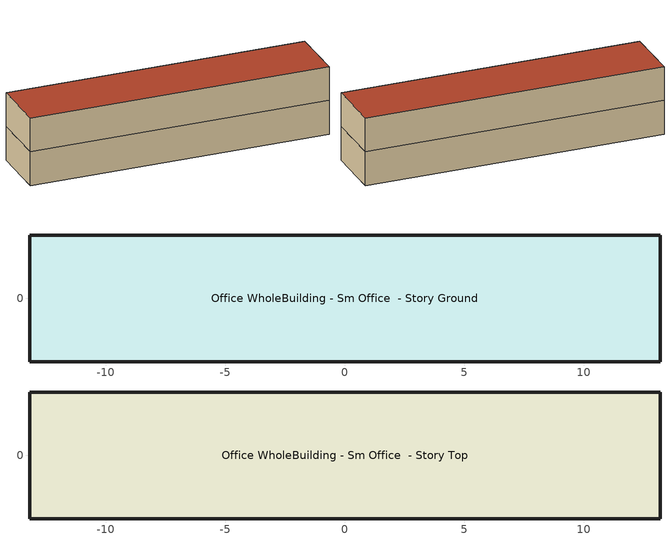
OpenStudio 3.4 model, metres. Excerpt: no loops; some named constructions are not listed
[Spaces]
Office WholeBuilding - Sm Office  - Story Ground
 floor ground (ext-slab): -13.2,-2.64 -13.2,2.64 13.2,2.64 13.2,-2.64 z0
 wall outside (Typical Insulated Exterior Mass Wall R-3.45): -13.2,2.64 -13.2,-2.64 13.2,-2.64 13.2,2.64 -13.2,2.64 z0:3.05
Office WholeBuilding - Sm Office  - Story Top
 floor to Office WholeBuilding - Sm Office  - Story Ground: -13.2,-2.64 -13.2,2.64 13.2,2.64 13.2,-2.64 z3.05
 wall outside (Typical Insulated Exterior Mass Wall R-3.45): -13.2,2.64 -13.2,-2.64 13.2,-2.64 13.2,2.64 -13.2,2.64 z3.05:6.1
 roof outside (Typical IEAD Roof R-13.89): 13.2,-2.64 13.2,2.64 -13.2,2.64 -13.2,-2.64 z6.1
[SizingPeriod:DesignDay] Barometric Pressure {Pa}=96646; Sky Clearness=0; Rain Indicator=No; Snow Indicator=No; Day of Month=21; Daylight Saving Time Indicator=No; Humidity Condition Type=Wetbulb; Dry-Bulb Temperature Range Modifier Type=DefaultMultipliers
Name | Maximum Dry-Bulb Temperature {C} | Daily Dry-Bulb Temperature Range {deltaC} | Wind Speed {m/s} | Wind Direction {deg} | Month | Day Type | Wetbulb or DewPoint at Maximum Dry-Bulb {C} | Solar Model Indicator | ASHRAE Clear Sky Optical Depth for Beam Irradiance | ASHRAE Clear Sky Optical Depth for Diffuse Irradiance
Tinker Afb Ann Htg Wind 99% Condns WS=>MCDB 1 | 8.3 | 0 | 12 | 350 | 1 | WinterDesignDay | 8.3 | ASHRAEClearSky
Tinker Afb April .4% Condns DB=>MCWB 1 | 31.2 | 11.3 | 4.9 | 190 | 4 | SummerDesignDay | 18.5 | ASHRAETau | 0.343 | 2.404
Tinker Afb April .4% Condns WB=>MCDB 1 | 26.9 | 11.3 | 4.9 | 190 | 4 | SummerDesignDay | 22.4 | ASHRAETau | 0.343 | 2.404
Tinker Afb August .4% Condns DB=>MCWB 1 | 38.8 | 11.3 | 4.9 | 190 | 8 | SummerDesignDay | 22.9 | ASHRAETau | 0.384 | 2.362
Tinker Afb August .4% Condns WB=>MCDB 1 | 32.8 | 11.3 | 4.9 | 190 | 8 | SummerDesignDay | 25.7 | ASHRAETau | 0.384 | 2.362
Tinker Afb December .4% Condns DB=>MCWB 1 | 21.2 | 10.7 | 4.9 | 190 | 12 | SummerDesignDay | 14.8 | ASHRAETau | 0.302 | 2.619
Tinker Afb December .4% Condns WB=>MCDB 1 | 19.6 | 10.7 | 4.9 | 190 | 12 | SummerDesignDay | 17.7 | ASHRAETau | 0.302 | 2.619
Tinker Afb February .4% Condns DB=>MCWB 1 | 23.8 | 11.3 | 4.9 | 190 | 2 | SummerDesignDay | 14.1 | ASHRAETau | 0.318 | 2.548
Tinker Afb February .4% Condns WB=>MCDB 1 | 19 | 11.3 | 4.9 | 190 | 2 | SummerDesignDay | 17 | ASHRAETau | 0.318 | 2.548
Tinker Afb January .4% Condns DB=>MCWB 1 | 22.3 | 11.1 | 4.9 | 190 | 1 | SummerDesignDay | 11.9 | ASHRAETau | 0.301 | 2.639
Tinker Afb January .4% Condns WB=>MCDB 1 | 17.4 | 11.1 | 4.9 | 190 | 1 | SummerDesignDay | 16.1 | ASHRAETau | 0.301 | 2.639
Tinker Afb July .4% Condns DB=>MCWB 1 | 39 | 11.1 | 4.9 | 190 | 7 | SummerDesignDay | 22.2 | ASHRAETau | 0.384 | 2.357
Tinker Afb July .4% Condns WB=>MCDB 1 | 32.4 | 11.1 | 4.9 | 190 | 7 | SummerDesignDay | 26.2 | ASHRAETau | 0.384 | 2.357
Tinker Afb June .4% Condns DB=>MCWB 1 | 35.9 | 9.8 | 4.9 | 190 | 6 | SummerDesignDay | 23 | ASHRAETau | 0.38 | 2.329
Tinker Afb June .4% Condns WB=>MCDB 1 | 30.4 | 9.8 | 4.9 | 190 | 6 | SummerDesignDay | 25.5 | ASHRAETau | 0.38 | 2.329
Tinker Afb March .4% Condns DB=>MCWB 1 | 27.4 | 11.5 | 4.9 | 190 | 3 | SummerDesignDay | 16.3 | ASHRAETau | 0.331 | 2.479
Tinker Afb March .4% Condns WB=>MCDB 1 | 22.5 | 11.5 | 4.9 | 190 | 3 | SummerDesignDay | 19.3 | ASHRAETau | 0.331 | 2.479
Tinker Afb May .4% Condns DB=>MCWB 1 | 34.1 | 10.4 | 4.9 | 190 | 5 | SummerDesignDay | 21.7 | ASHRAETau | 0.351 | 2.396
Tinker Afb May .4% Condns WB=>MCDB 1 | 29.6 | 10.4 | 4.9 | 190 | 5 | SummerDesignDay | 24.8 | ASHRAETau | 0.351 | 2.396
Tinker Afb November .4% Condns DB=>MCWB 1 | 26.3 | 11 | 4.9 | 190 | 11 | SummerDesignDay | 16.7 | ASHRAETau | 0.309 | 2.635
Tinker Afb November .4% Condns WB=>MCDB 1 | 23.1 | 11 | 4.9 | 190 | 11 | SummerDesignDay | 19.4 | ASHRAETau | 0.309 | 2.635
Tinker Afb October .4% Condns DB=>MCWB 1 | 31.3 | 10.9 | 4.9 | 190 | 10 | SummerDesignDay | 20.2 | ASHRAETau | 0.331 | 2.554
Tinker Afb October .4% Condns WB=>MCDB 1 | 27.2 | 10.9 | 4.9 | 190 | 10 | SummerDesignDay | 22.9 | ASHRAETau | 0.331 | 2.554
Tinker Afb September .4% Condns DB=>MCWB 1 | 38.6 | 11.1 | 4.9 | 190 | 9 | SummerDesignDay | 22.8 | ASHRAETau | 0.363 | 2.457
Tinker Afb September .4% Condns WB=>MCDB 1 | 31.3 | 11.1 | 4.9 | 190 | 9 | SummerDesignDay | 24.2 | ASHRAETau | 0.363 | 2.457
